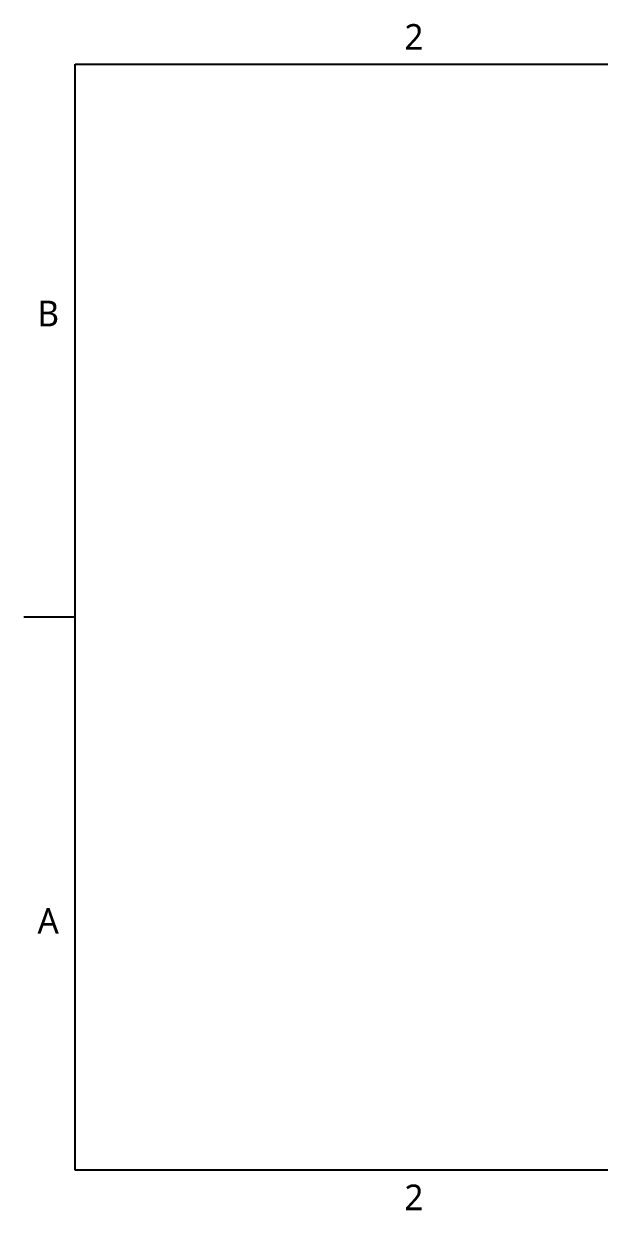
# Model space of a CAD drawing. Extents: x 0 to 11, y 0 to 8.5.
# Drawn here: x 0.04 to 4.07, y 0.1 to 8.4 of the extents above; entities that cross this region are included whole.
import ezdxf

# ---------------------------------------------------------------- set-up
doc = ezdxf.new("R2010")
doc.units = 0
doc.header["$LTSCALE"] = 0.5
doc.header["$MEASUREMENT"] = 0
doc.layers.add('BORDER_FRAME', color=7, linetype='CONTINUOUS')
doc.layers.add('BORDER_ZONES', color=7, linetype='CONTINUOUS')
doc.styles.add('ONSHAPE-STANDARD', font='NotoSans-Regular.ttf')

msp = doc.modelspace()

# ---------------------------------------------------------------- linework, layer by layer
at = {"layer": 'BORDER_FRAME'}
for p, q in [((0.399, 0.38), (0.399, 8.12)), ((0.399, 8.12), (10.639, 8.12)), ((10.639, 0.38), (0.399, 0.38))]:
    msp.add_line(p, q, dxfattribs=at)
at = {"layer": 'BORDER_ZONES'}
msp.add_line((0.399, 4.25), (0.038, 4.25), dxfattribs=at)

# ---------------------------------------------------------------- texts
at = {"layer": 'BORDER_ZONES', "char_height": 0.18, "attachment_point": 5, "style": 'ONSHAPE-STANDARD'}
for s, insert in [('2', (2.769, 8.31)), ('B', (0.209, 6.375)), ('A', (0.209, 2.125)), ('2', (2.769, 0.19))]:
    msp.add_mtext(s, dxfattribs=dict(at, insert=insert))

doc.saveas('drawing.dxf')
